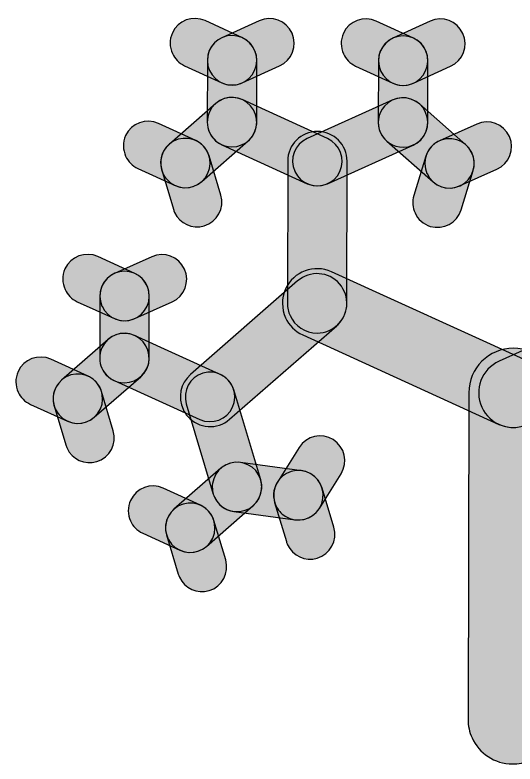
# Model space of a CAD drawing. Extents: x 28 to 251, y -209 to -42.
# Drawn here: x 28 to 139.4, y -208.8 to -42 of the extents above; entities that cross this region are included whole.
import ezdxf

# ---------------------------------------------------------------- set-up
doc = ezdxf.new("R2010")
doc.units = 0
doc.header["$MEASUREMENT"] = 0
doc.layers.add('LAYER_1', color=7, linetype='CONTINUOUS')

# ---------------------------------------------------------------- blocks, each defined once
blk = doc.blocks.new('BLOCK_2')
at = {"layer": 'LAYER_1'}
h = blk.add_hatch(color=7, dxfattribs=at)
h.dxf.hatch_style = 2
edge = h.paths.add_edge_path()
edge.add_spline(control_points=[(129.81, -202.95), (129.23, -201.69), (128.91, -200.28), (128.92, -198.81), (128.92, -198.81), (129.09, -126.1), (129.09, -126.1), (129.1, -120.62), (133.55, -116.19), (139.03, -116.2), (144.51, -116.22), (148.94, -120.67), (148.93, -126.15), (148.93, -126.15), (148.75, -198.86), (148.75, -198.86), (148.74, -204.33), (144.29, -208.76), (138.81, -208.75), (134.81, -208.74), (131.37, -206.36), (129.81, -202.95)], knot_values=[0, 0, 0, 0, 1, 1, 1, 2, 2, 2, 3, 3, 3, 4, 4, 4, 5, 5, 5, 6, 6, 6, 7, 7, 7, 7], degree=3, periodic=1)
blk.add_open_spline([(129.81, -202.95), (129.23, -201.69), (128.91, -200.28), (128.92, -198.81), (128.92, -198.81), (129.09, -126.1), (129.09, -126.1), (129.1, -120.62), (133.55, -116.19), (139.03, -116.2), (144.51, -116.22), (148.94, -120.67), (148.93, -126.15), (148.93, -126.15), (148.75, -198.86), (148.75, -198.86), (148.74, -204.33), (144.29, -208.76), (138.81, -208.75), (134.81, -208.74), (131.37, -206.36), (129.81, -202.95)], degree=3, knots=[0, 0, 0, 0, 1, 1, 1, 2, 2, 2, 3, 3, 3, 4, 4, 4, 5, 5, 5, 6, 6, 6, 7, 7, 7, 7], dxfattribs=at)
blk = doc.blocks.new('BLOCK_3')
at = {"layer": 'LAYER_1'}
h = blk.add_hatch(color=7, dxfattribs=at)
h.dxf.hatch_style = 2
edge = h.paths.add_edge_path()
edge.add_spline(control_points=[(131.99, -129.33), (131.99, -129.31), (131.98, -129.3), (131.97, -129.29), (130.23, -125.41), (131.96, -120.84), (135.84, -119.09), (135.84, -119.09), (179.59, -99.39), (179.59, -99.39), (183.47, -97.64), (188, -99.39), (189.79, -103.25), (191.54, -107.14), (189.81, -111.7), (185.92, -113.45), (185.92, -113.45), (142.18, -133.16), (142.18, -133.16), (138.3, -134.9), (133.75, -133.19), (131.99, -129.33)], knot_values=[0, 0, 0, 0, 1, 1, 1, 2, 2, 2, 3, 3, 3, 4, 4, 4, 5, 5, 5, 6, 6, 6, 7, 7, 7, 7], degree=3, periodic=1)
blk.add_open_spline([(131.99, -129.33), (131.99, -129.31), (131.98, -129.3), (131.97, -129.29), (130.23, -125.41), (131.96, -120.84), (135.84, -119.09), (135.84, -119.09), (179.59, -99.39), (179.59, -99.39), (183.47, -97.64), (188, -99.39), (189.79, -103.25), (191.54, -107.14), (189.81, -111.7), (185.92, -113.45), (185.92, -113.45), (142.18, -133.16), (142.18, -133.16), (138.3, -134.9), (133.75, -133.19), (131.99, -129.33)], degree=3, knots=[0, 0, 0, 0, 1, 1, 1, 2, 2, 2, 3, 3, 3, 4, 4, 4, 5, 5, 5, 6, 6, 6, 7, 7, 7, 7], dxfattribs=at)
blk = doc.blocks.new('BLOCK_34')
at = {"layer": 'LAYER_1'}
h = blk.add_hatch(color=7, dxfattribs=at)
h.dxf.hatch_style = 2
edge = h.paths.add_edge_path()
edge.add_spline(control_points=[(88.31, -109.41), (87.41, -107.44), (87.34, -105.12), (88.31, -103), (90.08, -99.12), (94.65, -97.41), (98.53, -99.18), (98.53, -99.18), (142.21, -119.1), (142.21, -119.1), (146.09, -120.87), (147.8, -125.44), (146.03, -129.32), (144.26, -133.2), (139.68, -134.91), (135.81, -133.14), (135.81, -133.14), (92.13, -113.22), (92.13, -113.22), (90.37, -112.42), (89.05, -111.04), (88.31, -109.41)], knot_values=[0, 0, 0, 0, 1, 1, 1, 2, 2, 2, 3, 3, 3, 4, 4, 4, 5, 5, 5, 6, 6, 6, 7, 7, 7, 7], degree=3, periodic=1)
blk.add_open_spline([(88.31, -109.41), (87.41, -107.44), (87.34, -105.12), (88.31, -103), (90.08, -99.12), (94.65, -97.41), (98.53, -99.18), (98.53, -99.18), (142.21, -119.1), (142.21, -119.1), (146.09, -120.87), (147.8, -125.44), (146.03, -129.32), (144.26, -133.2), (139.68, -134.91), (135.81, -133.14), (135.81, -133.14), (92.13, -113.22), (92.13, -113.22), (90.37, -112.42), (89.05, -111.04), (88.31, -109.41)], degree=3, knots=[0, 0, 0, 0, 1, 1, 1, 2, 2, 2, 3, 3, 3, 4, 4, 4, 5, 5, 5, 6, 6, 6, 7, 7, 7, 7], dxfattribs=at)
blk = doc.blocks.new('BLOCK_35')
at = {"layer": 'LAYER_1'}
h = blk.add_hatch(color=7, dxfattribs=at)
h.dxf.hatch_style = 2
edge = h.paths.add_edge_path()
edge.add_spline(control_points=[(89.31, -108.94), (88.93, -108.1), (88.71, -107.17), (88.71, -106.19), (88.71, -106.19), (88.77, -74.53), (88.77, -74.53), (88.77, -70.88), (91.74, -67.93), (95.39, -67.93), (99.04, -67.94), (102, -70.9), (101.99, -74.56), (101.99, -74.56), (101.94, -106.21), (101.94, -106.21), (101.93, -109.86), (98.97, -112.82), (95.32, -112.81), (92.65, -112.81), (90.35, -111.22), (89.31, -108.94)], knot_values=[0, 0, 0, 0, 1, 1, 1, 2, 2, 2, 3, 3, 3, 4, 4, 4, 5, 5, 5, 6, 6, 6, 7, 7, 7, 7], degree=3, periodic=1)
blk.add_open_spline([(89.31, -108.94), (88.93, -108.1), (88.71, -107.17), (88.71, -106.19), (88.71, -106.19), (88.77, -74.53), (88.77, -74.53), (88.77, -70.88), (91.74, -67.93), (95.39, -67.93), (99.04, -67.94), (102, -70.9), (101.99, -74.56), (101.99, -74.56), (101.94, -106.21), (101.94, -106.21), (101.93, -109.86), (98.97, -112.82), (95.32, -112.81), (92.65, -112.81), (90.35, -111.22), (89.31, -108.94)], degree=3, knots=[0, 0, 0, 0, 1, 1, 1, 2, 2, 2, 3, 3, 3, 4, 4, 4, 5, 5, 5, 6, 6, 6, 7, 7, 7, 7], dxfattribs=at)
blk = doc.blocks.new('BLOCK_36')
at = {"layer": 'LAYER_1'}
h = blk.add_hatch(color=7, dxfattribs=at)
h.dxf.hatch_style = 2
edge = h.paths.add_edge_path()
edge.add_spline(control_points=[(90.37, -76.84), (90.36, -76.83), (90.36, -76.82), (90.36, -76.81), (89.11, -74.04), (90.34, -70.77), (93.11, -69.52), (93.11, -69.52), (112.19, -60.92), (112.19, -60.92), (114.96, -59.67), (118.21, -60.9), (119.47, -63.65), (119.47, -63.66), (119.48, -63.67), (119.48, -63.68), (120.73, -66.45), (119.5, -69.72), (116.72, -70.97), (116.72, -70.97), (97.64, -79.57), (97.64, -79.57), (94.88, -80.82), (91.63, -79.59), (90.37, -76.84)], knot_values=[0, 0, 0, 0, 1, 1, 1, 2, 2, 2, 3, 3, 3, 4, 4, 4, 5, 5, 5, 6, 6, 6, 7, 7, 7, 8, 8, 8, 8], degree=3, periodic=1)
blk.add_open_spline([(90.37, -76.84), (90.36, -76.83), (90.36, -76.82), (90.36, -76.81), (89.11, -74.04), (90.34, -70.77), (93.11, -69.52), (93.11, -69.52), (112.19, -60.92), (112.19, -60.92), (114.96, -59.67), (118.21, -60.9), (119.47, -63.65), (119.47, -63.66), (119.48, -63.67), (119.48, -63.68), (120.73, -66.45), (119.5, -69.72), (116.72, -70.97), (116.72, -70.97), (97.64, -79.57), (97.64, -79.57), (94.88, -80.82), (91.63, -79.59), (90.37, -76.84)], degree=3, knots=[0, 0, 0, 0, 1, 1, 1, 2, 2, 2, 3, 3, 3, 4, 4, 4, 5, 5, 5, 6, 6, 6, 7, 7, 7, 8, 8, 8, 8], dxfattribs=at)
blk = doc.blocks.new('BLOCK_37')
at = {"layer": 'LAYER_1'}
h = blk.add_hatch(color=7, dxfattribs=at)
h.dxf.hatch_style = 2
edge = h.paths.add_edge_path()
edge.add_spline(control_points=[(109.44, -68.24), (108.57, -66.32), (108.84, -63.99), (110.32, -62.3), (112.33, -60.02), (115.81, -59.8), (118.1, -61.81), (118.1, -61.81), (128.44, -70.9), (128.44, -70.9), (130.72, -72.91), (130.95, -76.39), (128.94, -78.68), (126.93, -80.97), (123.44, -81.19), (121.16, -79.18), (121.16, -79.18), (110.82, -70.08), (110.82, -70.08), (110.22, -69.55), (109.76, -68.92), (109.44, -68.24)], knot_values=[0, 0, 0, 0, 1, 1, 1, 2, 2, 2, 3, 3, 3, 4, 4, 4, 5, 5, 5, 6, 6, 6, 7, 7, 7, 7], degree=3, periodic=1)
blk.add_open_spline([(109.44, -68.24), (108.57, -66.32), (108.84, -63.99), (110.32, -62.3), (112.33, -60.02), (115.81, -59.8), (118.1, -61.81), (118.1, -61.81), (128.44, -70.9), (128.44, -70.9), (130.72, -72.91), (130.95, -76.39), (128.94, -78.68), (126.93, -80.97), (123.44, -81.19), (121.16, -79.18), (121.16, -79.18), (110.82, -70.08), (110.82, -70.08), (110.22, -69.55), (109.76, -68.92), (109.44, -68.24)], degree=3, knots=[0, 0, 0, 0, 1, 1, 1, 2, 2, 2, 3, 3, 3, 4, 4, 4, 5, 5, 5, 6, 6, 6, 7, 7, 7, 7], dxfattribs=at)
blk = doc.blocks.new('BLOCK_38')
at = {"layer": 'LAYER_1'}
h = blk.add_hatch(color=7, dxfattribs=at)
h.dxf.hatch_style = 2
edge = h.paths.add_edge_path()
edge.add_spline(control_points=[(117.12, -86.08), (116.58, -84.9), (116.46, -83.52), (116.86, -82.18), (116.86, -82.18), (119.53, -73.44), (119.53, -73.44), (120.41, -70.53), (123.49, -68.88), (126.4, -69.77), (129.31, -70.65), (130.96, -73.73), (130.07, -76.64), (130.07, -76.64), (127.41, -85.39), (127.41, -85.39), (126.52, -88.3), (123.44, -89.95), (120.53, -89.06), (118.96, -88.58), (117.76, -87.46), (117.12, -86.08)], knot_values=[0, 0, 0, 0, 1, 1, 1, 2, 2, 2, 3, 3, 3, 4, 4, 4, 5, 5, 5, 6, 6, 6, 7, 7, 7, 7], degree=3, periodic=1)
blk.add_open_spline([(117.12, -86.08), (116.58, -84.9), (116.46, -83.52), (116.86, -82.18), (116.86, -82.18), (119.53, -73.44), (119.53, -73.44), (120.41, -70.53), (123.49, -68.88), (126.4, -69.77), (129.31, -70.65), (130.96, -73.73), (130.07, -76.64), (130.07, -76.64), (127.41, -85.39), (127.41, -85.39), (126.52, -88.3), (123.44, -89.95), (120.53, -89.06), (118.96, -88.58), (117.76, -87.46), (117.12, -86.08)], degree=3, knots=[0, 0, 0, 0, 1, 1, 1, 2, 2, 2, 3, 3, 3, 4, 4, 4, 5, 5, 5, 6, 6, 6, 7, 7, 7, 7], dxfattribs=at)
blk = doc.blocks.new('BLOCK_39')
at = {"layer": 'LAYER_1'}
h = blk.add_hatch(color=7, dxfattribs=at)
h.dxf.hatch_style = 2
edge = h.paths.add_edge_path()
edge.add_spline(control_points=[(119.79, -77.33), (119.78, -77.32), (119.77, -77.3), (119.77, -77.29), (118.53, -74.51), (119.77, -71.25), (122.55, -70.01), (122.55, -70.01), (130.87, -66.29), (130.87, -66.29), (133.63, -65.06), (136.87, -66.29), (138.13, -69.03), (138.13, -69.05), (138.14, -69.06), (138.15, -69.08), (139.39, -71.86), (138.14, -75.11), (135.36, -76.36), (135.36, -76.36), (127.05, -80.07), (127.05, -80.07), (124.28, -81.31), (121.04, -80.08), (119.79, -77.33)], knot_values=[0, 0, 0, 0, 1, 1, 1, 2, 2, 2, 3, 3, 3, 4, 4, 4, 5, 5, 5, 6, 6, 6, 7, 7, 7, 8, 8, 8, 8], degree=3, periodic=1)
blk.add_open_spline([(119.79, -77.33), (119.78, -77.32), (119.77, -77.3), (119.77, -77.29), (118.53, -74.51), (119.77, -71.25), (122.55, -70.01), (122.55, -70.01), (130.87, -66.29), (130.87, -66.29), (133.63, -65.06), (136.87, -66.29), (138.13, -69.03), (138.13, -69.05), (138.14, -69.06), (138.15, -69.08), (139.39, -71.86), (138.14, -75.11), (135.36, -76.36), (135.36, -76.36), (127.05, -80.07), (127.05, -80.07), (124.28, -81.31), (121.04, -80.08), (119.79, -77.33)], degree=3, knots=[0, 0, 0, 0, 1, 1, 1, 2, 2, 2, 3, 3, 3, 4, 4, 4, 5, 5, 5, 6, 6, 6, 7, 7, 7, 8, 8, 8, 8], dxfattribs=at)
blk = doc.blocks.new('BLOCK_40')
at = {"layer": 'LAYER_1'}
h = blk.add_hatch(color=7, dxfattribs=at)
h.dxf.hatch_style = 2
edge = h.paths.add_edge_path()
edge.add_spline(control_points=[(109.44, -68.23), (109.12, -67.53), (108.94, -66.75), (108.95, -65.93), (108.95, -65.93), (108.97, -52.16), (108.97, -52.16), (108.98, -49.11), (111.45, -46.65), (114.49, -46.66), (117.54, -46.66), (120, -49.13), (119.99, -52.18), (119.99, -52.18), (119.97, -65.95), (119.97, -65.95), (119.96, -69), (117.49, -71.46), (114.45, -71.45), (112.22, -71.45), (110.31, -70.13), (109.44, -68.23)], knot_values=[0, 0, 0, 0, 1, 1, 1, 2, 2, 2, 3, 3, 3, 4, 4, 4, 5, 5, 5, 6, 6, 6, 7, 7, 7, 7], degree=3, periodic=1)
blk.add_open_spline([(109.44, -68.23), (109.12, -67.53), (108.94, -66.75), (108.95, -65.93), (108.95, -65.93), (108.97, -52.16), (108.97, -52.16), (108.98, -49.11), (111.45, -46.65), (114.49, -46.66), (117.54, -46.66), (120, -49.13), (119.99, -52.18), (119.99, -52.18), (119.97, -65.95), (119.97, -65.95), (119.96, -69), (117.49, -71.46), (114.45, -71.45), (112.22, -71.45), (110.31, -70.13), (109.44, -68.23)], degree=3, knots=[0, 0, 0, 0, 1, 1, 1, 2, 2, 2, 3, 3, 3, 4, 4, 4, 5, 5, 5, 6, 6, 6, 7, 7, 7, 7], dxfattribs=at)
blk = doc.blocks.new('BLOCK_41')
at = {"layer": 'LAYER_1'}
h = blk.add_hatch(color=7, dxfattribs=at)
h.dxf.hatch_style = 2
edge = h.paths.add_edge_path()
edge.add_spline(control_points=[(109.47, -54.46), (109.47, -54.45), (109.47, -54.45), (109.47, -54.45), (108.21, -51.68), (109.43, -48.41), (112.2, -47.15), (112.2, -47.15), (120.48, -43.38), (120.48, -43.38), (123.25, -42.13), (126.51, -43.35), (127.77, -46.11), (127.78, -46.11), (127.78, -46.12), (127.78, -46.12), (129.04, -48.89), (127.81, -52.16), (125.04, -53.42), (125.04, -53.42), (116.76, -57.18), (116.76, -57.18), (114, -58.44), (110.73, -57.22), (109.47, -54.46)], knot_values=[0, 0, 0, 0, 1, 1, 1, 2, 2, 2, 3, 3, 3, 4, 4, 4, 5, 5, 5, 6, 6, 6, 7, 7, 7, 8, 8, 8, 8], degree=3, periodic=1)
blk.add_open_spline([(109.47, -54.46), (109.47, -54.45), (109.47, -54.45), (109.47, -54.45), (108.21, -51.68), (109.43, -48.41), (112.2, -47.15), (112.2, -47.15), (120.48, -43.38), (120.48, -43.38), (123.25, -42.13), (126.51, -43.35), (127.77, -46.11), (127.78, -46.11), (127.78, -46.12), (127.78, -46.12), (129.04, -48.89), (127.81, -52.16), (125.04, -53.42), (125.04, -53.42), (116.76, -57.18), (116.76, -57.18), (114, -58.44), (110.73, -57.22), (109.47, -54.46)], degree=3, knots=[0, 0, 0, 0, 1, 1, 1, 2, 2, 2, 3, 3, 3, 4, 4, 4, 5, 5, 5, 6, 6, 6, 7, 7, 7, 8, 8, 8, 8], dxfattribs=at)
blk = doc.blocks.new('BLOCK_42')
at = {"layer": 'LAYER_1'}
h = blk.add_hatch(color=7, dxfattribs=at)
h.dxf.hatch_style = 2
edge = h.paths.add_edge_path()
edge.add_spline(control_points=[(101.18, -50.65), (100.54, -49.25), (100.49, -47.58), (101.19, -46.07), (102.45, -43.3), (105.72, -42.09), (108.49, -43.36), (108.49, -43.36), (116.78, -47.16), (116.78, -47.16), (119.55, -48.43), (120.76, -51.7), (119.49, -54.46), (118.22, -57.23), (114.95, -58.44), (112.19, -57.17), (112.19, -57.17), (103.9, -53.37), (103.9, -53.37), (102.64, -52.8), (101.71, -51.81), (101.18, -50.65)], knot_values=[0, 0, 0, 0, 1, 1, 1, 2, 2, 2, 3, 3, 3, 4, 4, 4, 5, 5, 5, 6, 6, 6, 7, 7, 7, 7], degree=3, periodic=1)
blk.add_open_spline([(101.18, -50.65), (100.54, -49.25), (100.49, -47.58), (101.19, -46.07), (102.45, -43.3), (105.72, -42.09), (108.49, -43.36), (108.49, -43.36), (116.78, -47.16), (116.78, -47.16), (119.55, -48.43), (120.76, -51.7), (119.49, -54.46), (118.22, -57.23), (114.95, -58.44), (112.19, -57.17), (112.19, -57.17), (103.9, -53.37), (103.9, -53.37), (102.64, -52.8), (101.71, -51.81), (101.18, -50.65)], degree=3, knots=[0, 0, 0, 0, 1, 1, 1, 2, 2, 2, 3, 3, 3, 4, 4, 4, 5, 5, 5, 6, 6, 6, 7, 7, 7, 7], dxfattribs=at)
blk = doc.blocks.new('BLOCK_43')
at = {"layer": 'LAYER_1'}
h = blk.add_hatch(color=7, dxfattribs=at)
h.dxf.hatch_style = 2
edge = h.paths.add_edge_path()
edge.add_spline(control_points=[(71.36, -68.15), (70.71, -66.75), (70.66, -65.09), (71.35, -63.57), (72.62, -60.81), (75.89, -59.59), (78.66, -60.85), (78.66, -60.85), (97.67, -69.53), (97.67, -69.53), (100.44, -70.8), (101.66, -74.06), (100.39, -76.83), (99.13, -79.6), (95.86, -80.82), (93.09, -79.56), (93.09, -79.56), (74.08, -70.88), (74.08, -70.88), (72.82, -70.3), (71.89, -69.32), (71.36, -68.15)], knot_values=[0, 0, 0, 0, 1, 1, 1, 2, 2, 2, 3, 3, 3, 4, 4, 4, 5, 5, 5, 6, 6, 6, 7, 7, 7, 7], degree=3, periodic=1)
blk.add_open_spline([(71.36, -68.15), (70.71, -66.75), (70.66, -65.09), (71.35, -63.57), (72.62, -60.81), (75.89, -59.59), (78.66, -60.85), (78.66, -60.85), (97.67, -69.53), (97.67, -69.53), (100.44, -70.8), (101.66, -74.06), (100.39, -76.83), (99.13, -79.6), (95.86, -80.82), (93.09, -79.56), (93.09, -79.56), (74.08, -70.88), (74.08, -70.88), (72.82, -70.3), (71.89, -69.32), (71.36, -68.15)], degree=3, knots=[0, 0, 0, 0, 1, 1, 1, 2, 2, 2, 3, 3, 3, 4, 4, 4, 5, 5, 5, 6, 6, 6, 7, 7, 7, 7], dxfattribs=at)
blk = doc.blocks.new('BLOCK_44')
at = {"layer": 'LAYER_1'}
h = blk.add_hatch(color=7, dxfattribs=at)
h.dxf.hatch_style = 2
edge = h.paths.add_edge_path()
edge.add_spline(control_points=[(71.35, -68.15), (71.03, -67.45), (70.85, -66.67), (70.86, -65.85), (70.86, -65.85), (70.88, -52.07), (70.88, -52.07), (70.89, -49.03), (73.36, -46.57), (76.4, -46.57), (79.45, -46.58), (81.91, -49.06), (81.9, -52.1), (81.9, -52.1), (81.88, -65.87), (81.88, -65.87), (81.87, -68.92), (79.4, -71.38), (76.36, -71.37), (74.13, -71.37), (72.22, -70.05), (71.35, -68.15)], knot_values=[0, 0, 0, 0, 1, 1, 1, 2, 2, 2, 3, 3, 3, 4, 4, 4, 5, 5, 5, 6, 6, 6, 7, 7, 7, 7], degree=3, periodic=1)
blk.add_open_spline([(71.35, -68.15), (71.03, -67.45), (70.85, -66.67), (70.86, -65.85), (70.86, -65.85), (70.88, -52.07), (70.88, -52.07), (70.89, -49.03), (73.36, -46.57), (76.4, -46.57), (79.45, -46.58), (81.91, -49.06), (81.9, -52.1), (81.9, -52.1), (81.88, -65.87), (81.88, -65.87), (81.87, -68.92), (79.4, -71.38), (76.36, -71.37), (74.13, -71.37), (72.22, -70.05), (71.35, -68.15)], degree=3, knots=[0, 0, 0, 0, 1, 1, 1, 2, 2, 2, 3, 3, 3, 4, 4, 4, 5, 5, 5, 6, 6, 6, 7, 7, 7, 7], dxfattribs=at)
blk = doc.blocks.new('BLOCK_45')
at = {"layer": 'LAYER_1'}
h = blk.add_hatch(color=7, dxfattribs=at)
h.dxf.hatch_style = 2
edge = h.paths.add_edge_path()
edge.add_spline(control_points=[(71.38, -54.37), (71.38, -54.37), (71.37, -54.36), (71.37, -54.35), (70.12, -51.58), (71.35, -48.31), (74.13, -47.06), (74.13, -47.06), (82.45, -43.3), (82.45, -43.3), (85.21, -42.05), (88.47, -43.28), (89.73, -46.04), (89.73, -46.04), (89.73, -46.05), (89.74, -46.06), (90.99, -48.83), (89.76, -52.1), (86.98, -53.35), (86.98, -53.35), (78.66, -57.11), (78.66, -57.11), (75.89, -58.36), (72.64, -57.13), (71.38, -54.37)], knot_values=[0, 0, 0, 0, 1, 1, 1, 2, 2, 2, 3, 3, 3, 4, 4, 4, 5, 5, 5, 6, 6, 6, 7, 7, 7, 8, 8, 8, 8], degree=3, periodic=1)
blk.add_open_spline([(71.38, -54.37), (71.38, -54.37), (71.37, -54.36), (71.37, -54.35), (70.12, -51.58), (71.35, -48.31), (74.13, -47.06), (74.13, -47.06), (82.45, -43.3), (82.45, -43.3), (85.21, -42.05), (88.47, -43.28), (89.73, -46.04), (89.73, -46.04), (89.73, -46.05), (89.74, -46.06), (90.99, -48.83), (89.76, -52.1), (86.98, -53.35), (86.98, -53.35), (78.66, -57.11), (78.66, -57.11), (75.89, -58.36), (72.64, -57.13), (71.38, -54.37)], degree=3, knots=[0, 0, 0, 0, 1, 1, 1, 2, 2, 2, 3, 3, 3, 4, 4, 4, 5, 5, 5, 6, 6, 6, 7, 7, 7, 8, 8, 8, 8], dxfattribs=at)
blk = doc.blocks.new('BLOCK_46')
at = {"layer": 'LAYER_1'}
h = blk.add_hatch(color=7, dxfattribs=at)
h.dxf.hatch_style = 2
edge = h.paths.add_edge_path()
edge.add_spline(control_points=[(63.09, -50.57), (62.45, -49.17), (62.4, -47.5), (63.09, -45.99), (64.36, -43.22), (67.63, -42.01), (70.4, -43.27), (70.4, -43.27), (78.69, -47.08), (78.69, -47.08), (81.46, -48.34), (82.67, -51.61), (81.4, -54.38), (80.13, -57.15), (76.86, -58.36), (74.1, -57.09), (74.1, -57.09), (65.81, -53.29), (65.81, -53.29), (64.55, -52.72), (63.62, -51.74), (63.09, -50.57)], knot_values=[0, 0, 0, 0, 1, 1, 1, 2, 2, 2, 3, 3, 3, 4, 4, 4, 5, 5, 5, 6, 6, 6, 7, 7, 7, 7], degree=3, periodic=1)
blk.add_open_spline([(63.09, -50.57), (62.45, -49.17), (62.4, -47.5), (63.09, -45.99), (64.36, -43.22), (67.63, -42.01), (70.4, -43.27), (70.4, -43.27), (78.69, -47.08), (78.69, -47.08), (81.46, -48.34), (82.67, -51.61), (81.4, -54.38), (80.13, -57.15), (76.86, -58.36), (74.1, -57.09), (74.1, -57.09), (65.81, -53.29), (65.81, -53.29), (64.55, -52.72), (63.62, -51.74), (63.09, -50.57)], degree=3, knots=[0, 0, 0, 0, 1, 1, 1, 2, 2, 2, 3, 3, 3, 4, 4, 4, 5, 5, 5, 6, 6, 6, 7, 7, 7, 7], dxfattribs=at)
blk = doc.blocks.new('BLOCK_47')
at = {"layer": 'LAYER_1'}
h = blk.add_hatch(color=7, dxfattribs=at)
h.dxf.hatch_style = 2
edge = h.paths.add_edge_path()
edge.add_spline(control_points=[(60.98, -77.24), (59.99, -75.09), (60.48, -72.46), (62.36, -70.81), (62.36, -70.81), (72.74, -61.72), (72.74, -61.72), (75.02, -59.71), (78.5, -59.94), (80.51, -62.23), (82.52, -64.52), (82.29, -68), (80, -70.01), (80, -70.01), (69.62, -79.1), (69.62, -79.1), (67.33, -81.11), (63.85, -80.88), (61.85, -78.59), (61.48, -78.17), (61.19, -77.72), (60.98, -77.24)], knot_values=[0, 0, 0, 0, 1, 1, 1, 2, 2, 2, 3, 3, 3, 4, 4, 4, 5, 5, 5, 6, 6, 6, 7, 7, 7, 7], degree=3, periodic=1)
blk.add_open_spline([(60.98, -77.24), (59.99, -75.09), (60.48, -72.46), (62.36, -70.81), (62.36, -70.81), (72.74, -61.72), (72.74, -61.72), (75.02, -59.71), (78.5, -59.94), (80.51, -62.23), (82.52, -64.52), (82.29, -68), (80, -70.01), (80, -70.01), (69.62, -79.1), (69.62, -79.1), (67.33, -81.11), (63.85, -80.88), (61.85, -78.59), (61.48, -78.17), (61.19, -77.72), (60.98, -77.24)], degree=3, knots=[0, 0, 0, 0, 1, 1, 1, 2, 2, 2, 3, 3, 3, 4, 4, 4, 5, 5, 5, 6, 6, 6, 7, 7, 7, 7], dxfattribs=at)
blk = doc.blocks.new('BLOCK_48')
at = {"layer": 'LAYER_1'}
h = blk.add_hatch(color=7, dxfattribs=at)
h.dxf.hatch_style = 2
edge = h.paths.add_edge_path()
edge.add_spline(control_points=[(52.69, -73.45), (52.05, -72.04), (52, -70.37), (52.69, -68.86), (53.96, -66.09), (57.23, -64.88), (60, -66.15), (60, -66.15), (68.29, -69.95), (68.29, -69.95), (71.06, -71.22), (72.27, -74.49), (71, -77.25), (69.73, -80.02), (66.46, -81.23), (63.69, -79.97), (63.69, -79.97), (55.4, -76.16), (55.4, -76.16), (54.15, -75.59), (53.22, -74.61), (52.69, -73.45)], knot_values=[0, 0, 0, 0, 1, 1, 1, 2, 2, 2, 3, 3, 3, 4, 4, 4, 5, 5, 5, 6, 6, 6, 7, 7, 7, 7], degree=3, periodic=1)
blk.add_open_spline([(52.69, -73.45), (52.05, -72.04), (52, -70.37), (52.69, -68.86), (53.96, -66.09), (57.23, -64.88), (60, -66.15), (60, -66.15), (68.29, -69.95), (68.29, -69.95), (71.06, -71.22), (72.27, -74.49), (71, -77.25), (69.73, -80.02), (66.46, -81.23), (63.69, -79.97), (63.69, -79.97), (55.4, -76.16), (55.4, -76.16), (54.15, -75.59), (53.22, -74.61), (52.69, -73.45)], degree=3, knots=[0, 0, 0, 0, 1, 1, 1, 2, 2, 2, 3, 3, 3, 4, 4, 4, 5, 5, 5, 6, 6, 6, 7, 7, 7, 7], dxfattribs=at)
blk = doc.blocks.new('BLOCK_49')
at = {"layer": 'LAYER_1'}
h = blk.add_hatch(color=7, dxfattribs=at)
h.dxf.hatch_style = 2
edge = h.paths.add_edge_path()
edge.add_spline(control_points=[(63.59, -85.97), (63.49, -85.74), (63.4, -85.5), (63.32, -85.26), (63.32, -85.26), (60.71, -76.54), (60.71, -76.54), (59.84, -73.62), (61.49, -70.55), (64.41, -69.68), (67.32, -68.81), (70.39, -70.46), (71.27, -73.38), (71.27, -73.38), (73.88, -82.09), (73.88, -82.09), (74.76, -85.01), (73.1, -88.08), (70.18, -88.95), (67.52, -89.75), (64.72, -88.44), (63.59, -85.97)], knot_values=[0, 0, 0, 0, 1, 1, 1, 2, 2, 2, 3, 3, 3, 4, 4, 4, 5, 5, 5, 6, 6, 6, 7, 7, 7, 7], degree=3, periodic=1)
blk.add_open_spline([(63.59, -85.97), (63.49, -85.74), (63.4, -85.5), (63.32, -85.26), (63.32, -85.26), (60.71, -76.54), (60.71, -76.54), (59.84, -73.62), (61.49, -70.55), (64.41, -69.68), (67.32, -68.81), (70.39, -70.46), (71.27, -73.38), (71.27, -73.38), (73.88, -82.09), (73.88, -82.09), (74.76, -85.01), (73.1, -88.08), (70.18, -88.95), (67.52, -89.75), (64.72, -88.44), (63.59, -85.97)], degree=3, knots=[0, 0, 0, 0, 1, 1, 1, 2, 2, 2, 3, 3, 3, 4, 4, 4, 5, 5, 5, 6, 6, 6, 7, 7, 7, 7], dxfattribs=at)
blk = doc.blocks.new('BLOCK_50')
at = {"layer": 'LAYER_1'}
h = blk.add_hatch(color=7, dxfattribs=at)
h.dxf.hatch_style = 2
edge = h.paths.add_edge_path()
edge.add_spline(control_points=[(65.46, -129.78), (64.28, -127.18), (64.87, -124.02), (67.13, -122.05), (67.13, -122.05), (90.98, -101.22), (90.98, -101.22), (93.73, -98.82), (97.9, -99.1), (100.31, -101.85), (102.71, -104.6), (102.43, -108.78), (99.68, -111.18), (99.68, -111.18), (75.83, -132.01), (75.83, -132.01), (73.08, -134.41), (68.9, -134.13), (66.5, -131.38), (66.07, -130.88), (65.72, -130.34), (65.46, -129.78)], knot_values=[0, 0, 0, 0, 1, 1, 1, 2, 2, 2, 3, 3, 3, 4, 4, 4, 5, 5, 5, 6, 6, 6, 7, 7, 7, 7], degree=3, periodic=1)
blk.add_open_spline([(65.46, -129.78), (64.28, -127.18), (64.87, -124.02), (67.13, -122.05), (67.13, -122.05), (90.98, -101.22), (90.98, -101.22), (93.73, -98.82), (97.9, -99.1), (100.31, -101.85), (102.71, -104.6), (102.43, -108.78), (99.68, -111.18), (99.68, -111.18), (75.83, -132.01), (75.83, -132.01), (73.08, -134.41), (68.9, -134.13), (66.5, -131.38), (66.07, -130.88), (65.72, -130.34), (65.46, -129.78)], degree=3, knots=[0, 0, 0, 0, 1, 1, 1, 2, 2, 2, 3, 3, 3, 4, 4, 4, 5, 5, 5, 6, 6, 6, 7, 7, 7, 7], dxfattribs=at)
blk = doc.blocks.new('BLOCK_51')
at = {"layer": 'LAYER_1'}
h = blk.add_hatch(color=7, dxfattribs=at)
h.dxf.hatch_style = 2
edge = h.paths.add_edge_path()
edge.add_spline(control_points=[(47.4, -120.67), (46.77, -119.28), (46.71, -117.62), (47.4, -116.11), (48.65, -113.34), (51.92, -112.11), (54.69, -113.36), (54.69, -113.36), (73.76, -122.01), (73.76, -122.01), (76.53, -123.27), (77.75, -126.53), (76.5, -129.31), (75.24, -132.08), (71.98, -133.3), (69.2, -132.05), (69.2, -132.05), (50.14, -123.4), (50.14, -123.4), (48.88, -122.83), (47.94, -121.84), (47.4, -120.67)], knot_values=[0, 0, 0, 0, 1, 1, 1, 2, 2, 2, 3, 3, 3, 4, 4, 4, 5, 5, 5, 6, 6, 6, 7, 7, 7, 7], degree=3, periodic=1)
blk.add_open_spline([(47.4, -120.67), (46.77, -119.28), (46.71, -117.62), (47.4, -116.11), (48.65, -113.34), (51.92, -112.11), (54.69, -113.36), (54.69, -113.36), (73.76, -122.01), (73.76, -122.01), (76.53, -123.27), (77.75, -126.53), (76.5, -129.31), (75.24, -132.08), (71.98, -133.3), (69.2, -132.05), (69.2, -132.05), (50.14, -123.4), (50.14, -123.4), (48.88, -122.83), (47.94, -121.84), (47.4, -120.67)], degree=3, knots=[0, 0, 0, 0, 1, 1, 1, 2, 2, 2, 3, 3, 3, 4, 4, 4, 5, 5, 5, 6, 6, 6, 7, 7, 7, 7], dxfattribs=at)
blk = doc.blocks.new('BLOCK_52')
at = {"layer": 'LAYER_1'}
h = blk.add_hatch(color=7, dxfattribs=at)
h.dxf.hatch_style = 2
edge = h.paths.add_edge_path()
edge.add_spline(control_points=[(47.4, -120.67), (47.08, -119.97), (46.9, -119.19), (46.91, -118.37), (46.91, -118.37), (46.94, -104.55), (46.94, -104.55), (46.95, -101.51), (49.42, -99.04), (52.46, -99.05), (55.51, -99.06), (57.97, -101.53), (57.96, -104.57), (57.96, -104.57), (57.93, -118.4), (57.93, -118.4), (57.92, -121.44), (55.45, -123.9), (52.4, -123.89), (50.18, -123.89), (48.27, -122.57), (47.4, -120.67)], knot_values=[0, 0, 0, 0, 1, 1, 1, 2, 2, 2, 3, 3, 3, 4, 4, 4, 5, 5, 5, 6, 6, 6, 7, 7, 7, 7], degree=3, periodic=1)
blk.add_open_spline([(47.4, -120.67), (47.08, -119.97), (46.9, -119.19), (46.91, -118.37), (46.91, -118.37), (46.94, -104.55), (46.94, -104.55), (46.95, -101.51), (49.42, -99.04), (52.46, -99.05), (55.51, -99.06), (57.97, -101.53), (57.96, -104.57), (57.96, -104.57), (57.93, -118.4), (57.93, -118.4), (57.92, -121.44), (55.45, -123.9), (52.4, -123.89), (50.18, -123.89), (48.27, -122.57), (47.4, -120.67)], degree=3, knots=[0, 0, 0, 0, 1, 1, 1, 2, 2, 2, 3, 3, 3, 4, 4, 4, 5, 5, 5, 6, 6, 6, 7, 7, 7, 7], dxfattribs=at)
blk = doc.blocks.new('BLOCK_53')
at = {"layer": 'LAYER_1'}
h = blk.add_hatch(color=7, dxfattribs=at)
h.dxf.hatch_style = 2
edge = h.paths.add_edge_path()
edge.add_spline(control_points=[(47.44, -106.85), (47.43, -106.84), (47.42, -106.82), (47.42, -106.81), (46.18, -104.03), (47.42, -100.77), (50.2, -99.53), (50.2, -99.53), (58.52, -95.82), (58.52, -95.82), (61.28, -94.58), (64.52, -95.81), (65.78, -98.56), (65.78, -98.57), (65.79, -98.58), (65.8, -98.6), (67.04, -101.38), (65.79, -104.64), (63.01, -105.88), (63.01, -105.88), (54.7, -109.59), (54.7, -109.59), (51.93, -110.83), (48.69, -109.6), (47.44, -106.85)], knot_values=[0, 0, 0, 0, 1, 1, 1, 2, 2, 2, 3, 3, 3, 4, 4, 4, 5, 5, 5, 6, 6, 6, 7, 7, 7, 8, 8, 8, 8], degree=3, periodic=1)
blk.add_open_spline([(47.44, -106.85), (47.43, -106.84), (47.42, -106.82), (47.42, -106.81), (46.18, -104.03), (47.42, -100.77), (50.2, -99.53), (50.2, -99.53), (58.52, -95.82), (58.52, -95.82), (61.28, -94.58), (64.52, -95.81), (65.78, -98.56), (65.78, -98.57), (65.79, -98.58), (65.8, -98.6), (67.04, -101.38), (65.79, -104.64), (63.01, -105.88), (63.01, -105.88), (54.7, -109.59), (54.7, -109.59), (51.93, -110.83), (48.69, -109.6), (47.44, -106.85)], degree=3, knots=[0, 0, 0, 0, 1, 1, 1, 2, 2, 2, 3, 3, 3, 4, 4, 4, 5, 5, 5, 6, 6, 6, 7, 7, 7, 8, 8, 8, 8], dxfattribs=at)
blk = doc.blocks.new('BLOCK_54')
at = {"layer": 'LAYER_1'}
h = blk.add_hatch(color=7, dxfattribs=at)
h.dxf.hatch_style = 2
edge = h.paths.add_edge_path()
edge.add_spline(control_points=[(39.19, -103.1), (38.55, -101.7), (38.49, -100.04), (39.18, -98.53), (40.44, -95.76), (43.71, -94.53), (46.48, -95.79), (46.48, -95.79), (54.73, -99.55), (54.73, -99.55), (57.5, -100.8), (58.73, -104.07), (57.46, -106.84), (56.21, -109.61), (52.94, -110.84), (50.17, -109.58), (50.17, -109.58), (41.92, -105.83), (41.92, -105.83), (40.66, -105.25), (39.72, -104.27), (39.19, -103.1)], knot_values=[0, 0, 0, 0, 1, 1, 1, 2, 2, 2, 3, 3, 3, 4, 4, 4, 5, 5, 5, 6, 6, 6, 7, 7, 7, 7], degree=3, periodic=1)
blk.add_open_spline([(39.19, -103.1), (38.55, -101.7), (38.49, -100.04), (39.18, -98.53), (40.44, -95.76), (43.71, -94.53), (46.48, -95.79), (46.48, -95.79), (54.73, -99.55), (54.73, -99.55), (57.5, -100.8), (58.73, -104.07), (57.46, -106.84), (56.21, -109.61), (52.94, -110.84), (50.17, -109.58), (50.17, -109.58), (41.92, -105.83), (41.92, -105.83), (40.66, -105.25), (39.72, -104.27), (39.19, -103.1)], degree=3, knots=[0, 0, 0, 0, 1, 1, 1, 2, 2, 2, 3, 3, 3, 4, 4, 4, 5, 5, 5, 6, 6, 6, 7, 7, 7, 7], dxfattribs=at)
blk = doc.blocks.new('BLOCK_55')
at = {"layer": 'LAYER_1'}
h = blk.add_hatch(color=7, dxfattribs=at)
h.dxf.hatch_style = 2
edge = h.paths.add_edge_path()
edge.add_spline(control_points=[(37.03, -129.72), (36.05, -127.56), (36.54, -124.92), (38.42, -123.28), (38.42, -123.28), (48.79, -114.23), (48.79, -114.23), (51.08, -112.23), (54.57, -112.47), (56.57, -114.76), (58.57, -117.05), (58.33, -120.54), (56.04, -122.53), (56.04, -122.53), (45.67, -131.58), (45.67, -131.58), (43.38, -133.59), (39.9, -133.35), (37.9, -131.06), (37.54, -130.64), (37.25, -130.19), (37.03, -129.72)], knot_values=[0, 0, 0, 0, 1, 1, 1, 2, 2, 2, 3, 3, 3, 4, 4, 4, 5, 5, 5, 6, 6, 6, 7, 7, 7, 7], degree=3, periodic=1)
blk.add_open_spline([(37.03, -129.72), (36.05, -127.56), (36.54, -124.92), (38.42, -123.28), (38.42, -123.28), (48.79, -114.23), (48.79, -114.23), (51.08, -112.23), (54.57, -112.47), (56.57, -114.76), (58.57, -117.05), (58.33, -120.54), (56.04, -122.53), (56.04, -122.53), (45.67, -131.58), (45.67, -131.58), (43.38, -133.59), (39.9, -133.35), (37.9, -131.06), (37.54, -130.64), (37.25, -130.19), (37.03, -129.72)], degree=3, knots=[0, 0, 0, 0, 1, 1, 1, 2, 2, 2, 3, 3, 3, 4, 4, 4, 5, 5, 5, 6, 6, 6, 7, 7, 7, 7], dxfattribs=at)
blk = doc.blocks.new('BLOCK_56')
at = {"layer": 'LAYER_1'}
h = blk.add_hatch(color=7, dxfattribs=at)
h.dxf.hatch_style = 2
edge = h.paths.add_edge_path()
edge.add_spline(control_points=[(28.74, -125.97), (28.1, -124.57), (28.05, -122.91), (28.73, -121.4), (29.99, -118.63), (33.25, -117.4), (36.02, -118.65), (36.02, -118.65), (44.32, -122.41), (44.32, -122.41), (47.09, -123.67), (48.32, -126.93), (47.07, -129.71), (45.81, -132.48), (42.55, -133.71), (39.77, -132.45), (39.77, -132.45), (31.48, -128.69), (31.48, -128.69), (30.22, -128.12), (29.27, -127.13), (28.74, -125.97)], knot_values=[0, 0, 0, 0, 1, 1, 1, 2, 2, 2, 3, 3, 3, 4, 4, 4, 5, 5, 5, 6, 6, 6, 7, 7, 7, 7], degree=3, periodic=1)
blk.add_open_spline([(28.74, -125.97), (28.1, -124.57), (28.05, -122.91), (28.73, -121.4), (29.99, -118.63), (33.25, -117.4), (36.02, -118.65), (36.02, -118.65), (44.32, -122.41), (44.32, -122.41), (47.09, -123.67), (48.32, -126.93), (47.07, -129.71), (45.81, -132.48), (42.55, -133.71), (39.77, -132.45), (39.77, -132.45), (31.48, -128.69), (31.48, -128.69), (30.22, -128.12), (29.27, -127.13), (28.74, -125.97)], degree=3, knots=[0, 0, 0, 0, 1, 1, 1, 2, 2, 2, 3, 3, 3, 4, 4, 4, 5, 5, 5, 6, 6, 6, 7, 7, 7, 7], dxfattribs=at)
blk = doc.blocks.new('BLOCK_57')
at = {"layer": 'LAYER_1'}
h = blk.add_hatch(color=7, dxfattribs=at)
h.dxf.hatch_style = 2
edge = h.paths.add_edge_path()
edge.add_spline(control_points=[(39.65, -138.45), (39.54, -138.22), (39.46, -137.98), (39.38, -137.73), (39.38, -137.73), (36.77, -129.01), (36.77, -129.01), (35.9, -126.1), (37.55, -123.03), (40.47, -122.15), (43.38, -121.28), (46.46, -122.93), (47.33, -125.85), (47.33, -125.85), (49.94, -134.57), (49.94, -134.57), (50.81, -137.49), (49.16, -140.56), (46.24, -141.43), (43.57, -142.23), (40.77, -140.91), (39.65, -138.45)], knot_values=[0, 0, 0, 0, 1, 1, 1, 2, 2, 2, 3, 3, 3, 4, 4, 4, 5, 5, 5, 6, 6, 6, 7, 7, 7, 7], degree=3, periodic=1)
blk.add_open_spline([(39.65, -138.45), (39.54, -138.22), (39.46, -137.98), (39.38, -137.73), (39.38, -137.73), (36.77, -129.01), (36.77, -129.01), (35.9, -126.1), (37.55, -123.03), (40.47, -122.15), (43.38, -121.28), (46.46, -122.93), (47.33, -125.85), (47.33, -125.85), (49.94, -134.57), (49.94, -134.57), (50.81, -137.49), (49.16, -140.56), (46.24, -141.43), (43.57, -142.23), (40.77, -140.91), (39.65, -138.45)], degree=3, knots=[0, 0, 0, 0, 1, 1, 1, 2, 2, 2, 3, 3, 3, 4, 4, 4, 5, 5, 5, 6, 6, 6, 7, 7, 7, 7], dxfattribs=at)
blk = doc.blocks.new('BLOCK_58')
at = {"layer": 'LAYER_1'}
h = blk.add_hatch(color=7, dxfattribs=at)
h.dxf.hatch_style = 2
edge = h.paths.add_edge_path()
edge.add_spline(control_points=[(72.48, -149.37), (72.37, -149.14), (72.29, -148.9), (72.21, -148.66), (72.21, -148.66), (66.2, -128.61), (66.2, -128.61), (65.33, -125.7), (66.98, -122.63), (69.9, -121.75), (72.81, -120.88), (75.88, -122.52), (76.76, -125.45), (76.76, -125.45), (82.77, -145.49), (82.77, -145.49), (83.64, -148.41), (81.99, -151.48), (79.07, -152.35), (76.4, -153.15), (73.6, -151.83), (72.48, -149.37)], knot_values=[0, 0, 0, 0, 1, 1, 1, 2, 2, 2, 3, 3, 3, 4, 4, 4, 5, 5, 5, 6, 6, 6, 7, 7, 7, 7], degree=3, periodic=1)
blk.add_open_spline([(72.48, -149.37), (72.37, -149.14), (72.29, -148.9), (72.21, -148.66), (72.21, -148.66), (66.2, -128.61), (66.2, -128.61), (65.33, -125.7), (66.98, -122.63), (69.9, -121.75), (72.81, -120.88), (75.88, -122.52), (76.76, -125.45), (76.76, -125.45), (82.77, -145.49), (82.77, -145.49), (83.64, -148.41), (81.99, -151.48), (79.07, -152.35), (76.4, -153.15), (73.6, -151.83), (72.48, -149.37)], degree=3, knots=[0, 0, 0, 0, 1, 1, 1, 2, 2, 2, 3, 3, 3, 4, 4, 4, 5, 5, 5, 6, 6, 6, 7, 7, 7, 7], dxfattribs=at)
blk = doc.blocks.new('BLOCK_59')
at = {"layer": 'LAYER_1'}
h = blk.add_hatch(color=7, dxfattribs=at)
h.dxf.hatch_style = 2
edge = h.paths.add_edge_path()
edge.add_spline(control_points=[(62.05, -158.45), (61.07, -156.29), (61.57, -153.65), (63.45, -152.01), (63.45, -152.01), (73.87, -142.92), (73.87, -142.92), (76.16, -140.92), (79.64, -141.16), (81.64, -143.45), (83.64, -145.74), (83.4, -149.23), (81.11, -151.23), (81.11, -151.23), (70.69, -160.31), (70.69, -160.31), (68.4, -162.31), (64.92, -162.08), (62.92, -159.78), (62.56, -159.37), (62.27, -158.92), (62.05, -158.45)], knot_values=[0, 0, 0, 0, 1, 1, 1, 2, 2, 2, 3, 3, 3, 4, 4, 4, 5, 5, 5, 6, 6, 6, 7, 7, 7, 7], degree=3, periodic=1)
blk.add_open_spline([(62.05, -158.45), (61.07, -156.29), (61.57, -153.65), (63.45, -152.01), (63.45, -152.01), (73.87, -142.92), (73.87, -142.92), (76.16, -140.92), (79.64, -141.16), (81.64, -143.45), (83.64, -145.74), (83.4, -149.23), (81.11, -151.23), (81.11, -151.23), (70.69, -160.31), (70.69, -160.31), (68.4, -162.31), (64.92, -162.08), (62.92, -159.78), (62.56, -159.37), (62.27, -158.92), (62.05, -158.45)], degree=3, knots=[0, 0, 0, 0, 1, 1, 1, 2, 2, 2, 3, 3, 3, 4, 4, 4, 5, 5, 5, 6, 6, 6, 7, 7, 7, 7], dxfattribs=at)
blk = doc.blocks.new('BLOCK_60')
at = {"layer": 'LAYER_1'}
h = blk.add_hatch(color=7, dxfattribs=at)
h.dxf.hatch_style = 2
edge = h.paths.add_edge_path()
edge.add_spline(control_points=[(53.77, -154.65), (53.13, -153.24), (53.08, -151.58), (53.77, -150.06), (55.04, -147.3), (58.31, -146.08), (61.08, -147.35), (61.08, -147.35), (69.37, -151.15), (69.37, -151.15), (72.13, -152.42), (73.35, -155.69), (72.08, -158.46), (70.81, -161.22), (67.54, -162.44), (64.77, -161.17), (64.77, -161.17), (56.48, -157.37), (56.48, -157.37), (55.23, -156.79), (54.3, -155.81), (53.77, -154.65)], knot_values=[0, 0, 0, 0, 1, 1, 1, 2, 2, 2, 3, 3, 3, 4, 4, 4, 5, 5, 5, 6, 6, 6, 7, 7, 7, 7], degree=3, periodic=1)
blk.add_open_spline([(53.77, -154.65), (53.13, -153.24), (53.08, -151.58), (53.77, -150.06), (55.04, -147.3), (58.31, -146.08), (61.08, -147.35), (61.08, -147.35), (69.37, -151.15), (69.37, -151.15), (72.13, -152.42), (73.35, -155.69), (72.08, -158.46), (70.81, -161.22), (67.54, -162.44), (64.77, -161.17), (64.77, -161.17), (56.48, -157.37), (56.48, -157.37), (55.23, -156.79), (54.3, -155.81), (53.77, -154.65)], degree=3, knots=[0, 0, 0, 0, 1, 1, 1, 2, 2, 2, 3, 3, 3, 4, 4, 4, 5, 5, 5, 6, 6, 6, 7, 7, 7, 7], dxfattribs=at)
blk = doc.blocks.new('BLOCK_61')
at = {"layer": 'LAYER_1'}
h = blk.add_hatch(color=7, dxfattribs=at)
h.dxf.hatch_style = 2
edge = h.paths.add_edge_path()
edge.add_spline(control_points=[(64.67, -167.18), (64.57, -166.95), (64.48, -166.71), (64.4, -166.46), (64.4, -166.46), (61.79, -157.74), (61.79, -157.74), (60.92, -154.83), (62.57, -151.76), (65.49, -150.88), (68.4, -150.01), (71.48, -151.67), (72.35, -154.58), (72.35, -154.58), (74.96, -163.3), (74.96, -163.3), (75.83, -166.21), (74.18, -169.29), (71.26, -170.16), (68.6, -170.96), (65.8, -169.64), (64.67, -167.18)], knot_values=[0, 0, 0, 0, 1, 1, 1, 2, 2, 2, 3, 3, 3, 4, 4, 4, 5, 5, 5, 6, 6, 6, 7, 7, 7, 7], degree=3, periodic=1)
blk.add_open_spline([(64.67, -167.18), (64.57, -166.95), (64.48, -166.71), (64.4, -166.46), (64.4, -166.46), (61.79, -157.74), (61.79, -157.74), (60.92, -154.83), (62.57, -151.76), (65.49, -150.88), (68.4, -150.01), (71.48, -151.67), (72.35, -154.58), (72.35, -154.58), (74.96, -163.3), (74.96, -163.3), (75.83, -166.21), (74.18, -169.29), (71.26, -170.16), (68.6, -170.96), (65.8, -169.64), (64.67, -167.18)], degree=3, knots=[0, 0, 0, 0, 1, 1, 1, 2, 2, 2, 3, 3, 3, 4, 4, 4, 5, 5, 5, 6, 6, 6, 7, 7, 7, 7], dxfattribs=at)
blk = doc.blocks.new('BLOCK_62')
at = {"layer": 'LAYER_1'}
h = blk.add_hatch(color=7, dxfattribs=at)
h.dxf.hatch_style = 2
edge = h.paths.add_edge_path()
edge.add_spline(control_points=[(72.47, -149.36), (72.06, -148.44), (71.88, -147.4), (72.03, -146.33), (72.44, -143.32), (75.21, -141.2), (78.23, -141.61), (78.23, -141.61), (91.89, -143.47), (91.89, -143.47), (94.9, -143.88), (97.01, -146.65), (96.61, -149.67), (96.2, -152.68), (93.42, -154.8), (90.4, -154.39), (90.4, -154.39), (76.75, -152.53), (76.75, -152.53), (74.8, -152.27), (73.23, -151.02), (72.47, -149.36)], knot_values=[0, 0, 0, 0, 1, 1, 1, 2, 2, 2, 3, 3, 3, 4, 4, 4, 5, 5, 5, 6, 6, 6, 7, 7, 7, 7], degree=3, periodic=1)
blk.add_open_spline([(72.47, -149.36), (72.06, -148.44), (71.88, -147.4), (72.03, -146.33), (72.44, -143.32), (75.21, -141.2), (78.23, -141.61), (78.23, -141.61), (91.89, -143.47), (91.89, -143.47), (94.9, -143.88), (97.01, -146.65), (96.61, -149.67), (96.2, -152.68), (93.42, -154.8), (90.4, -154.39), (90.4, -154.39), (76.75, -152.53), (76.75, -152.53), (74.8, -152.27), (73.23, -151.02), (72.47, -149.36)], degree=3, knots=[0, 0, 0, 0, 1, 1, 1, 2, 2, 2, 3, 3, 3, 4, 4, 4, 5, 5, 5, 6, 6, 6, 7, 7, 7, 7], dxfattribs=at)
blk = doc.blocks.new('BLOCK_63')
at = {"layer": 'LAYER_1'}
h = blk.add_hatch(color=7, dxfattribs=at)
h.dxf.hatch_style = 2
edge = h.paths.add_edge_path()
edge.add_spline(control_points=[(88.75, -159.94), (88.64, -159.71), (88.55, -159.47), (88.48, -159.23), (88.48, -159.23), (85.87, -150.51), (85.87, -150.51), (84.99, -147.59), (86.65, -144.52), (89.56, -143.65), (92.48, -142.78), (95.56, -144.43), (96.42, -147.34), (96.42, -147.34), (99.04, -156.06), (99.04, -156.06), (99.91, -158.98), (98.25, -162.05), (95.34, -162.92), (92.67, -163.72), (89.87, -162.4), (88.75, -159.94)], knot_values=[0, 0, 0, 0, 1, 1, 1, 2, 2, 2, 3, 3, 3, 4, 4, 4, 5, 5, 5, 6, 6, 6, 7, 7, 7, 7], degree=3, periodic=1)
blk.add_open_spline([(88.75, -159.94), (88.64, -159.71), (88.55, -159.47), (88.48, -159.23), (88.48, -159.23), (85.87, -150.51), (85.87, -150.51), (84.99, -147.59), (86.65, -144.52), (89.56, -143.65), (92.48, -142.78), (95.56, -144.43), (96.42, -147.34), (96.42, -147.34), (99.04, -156.06), (99.04, -156.06), (99.91, -158.98), (98.25, -162.05), (95.34, -162.92), (92.67, -163.72), (89.87, -162.4), (88.75, -159.94)], degree=3, knots=[0, 0, 0, 0, 1, 1, 1, 2, 2, 2, 3, 3, 3, 4, 4, 4, 5, 5, 5, 6, 6, 6, 7, 7, 7, 7], dxfattribs=at)
blk = doc.blocks.new('BLOCK_64')
at = {"layer": 'LAYER_1'}
h = blk.add_hatch(color=7, dxfattribs=at)
h.dxf.hatch_style = 2
edge = h.paths.add_edge_path()
edge.add_spline(control_points=[(86.13, -151.22), (85.39, -149.59), (85.45, -147.63), (86.48, -146), (86.48, -146), (91.31, -138.29), (91.31, -138.29), (92.93, -135.71), (96.33, -134.93), (98.9, -136.54), (101.48, -138.16), (102.27, -141.56), (100.65, -144.14), (100.65, -144.14), (95.82, -151.85), (95.82, -151.85), (94.2, -154.43), (90.8, -155.21), (88.22, -153.6), (87.27, -153), (86.57, -152.17), (86.13, -151.22)], knot_values=[0, 0, 0, 0, 1, 1, 1, 2, 2, 2, 3, 3, 3, 4, 4, 4, 5, 5, 5, 6, 6, 6, 7, 7, 7, 7], degree=3, periodic=1)
blk.add_open_spline([(86.13, -151.22), (85.39, -149.59), (85.45, -147.63), (86.48, -146), (86.48, -146), (91.31, -138.29), (91.31, -138.29), (92.93, -135.71), (96.33, -134.93), (98.9, -136.54), (101.48, -138.16), (102.27, -141.56), (100.65, -144.14), (100.65, -144.14), (95.82, -151.85), (95.82, -151.85), (94.2, -154.43), (90.8, -155.21), (88.22, -153.6), (87.27, -153), (86.57, -152.17), (86.13, -151.22)], degree=3, knots=[0, 0, 0, 0, 1, 1, 1, 2, 2, 2, 3, 3, 3, 4, 4, 4, 5, 5, 5, 6, 6, 6, 7, 7, 7, 7], dxfattribs=at)

msp = doc.modelspace()

# ---------------------------------------------------------------- block references
at = {"layer": 'LAYER_1'}
for name in ['BLOCK_46', 'BLOCK_45', 'BLOCK_42', 'BLOCK_41', 'BLOCK_44', 'BLOCK_40', 'BLOCK_47', 'BLOCK_43', 'BLOCK_36', 'BLOCK_37', 'BLOCK_48', 'BLOCK_39', 'BLOCK_35', 'BLOCK_49', 'BLOCK_38', 'BLOCK_54', 'BLOCK_53', 'BLOCK_34', 'BLOCK_3', 'BLOCK_52', 'BLOCK_50', 'BLOCK_55', 'BLOCK_51', 'BLOCK_2', 'BLOCK_56', 'BLOCK_57', 'BLOCK_58', 'BLOCK_64', 'BLOCK_59', 'BLOCK_62', 'BLOCK_63', 'BLOCK_60', 'BLOCK_61']:
    msp.add_blockref(name, (0, 0), dxfattribs=at)

doc.saveas('drawing.dxf')
